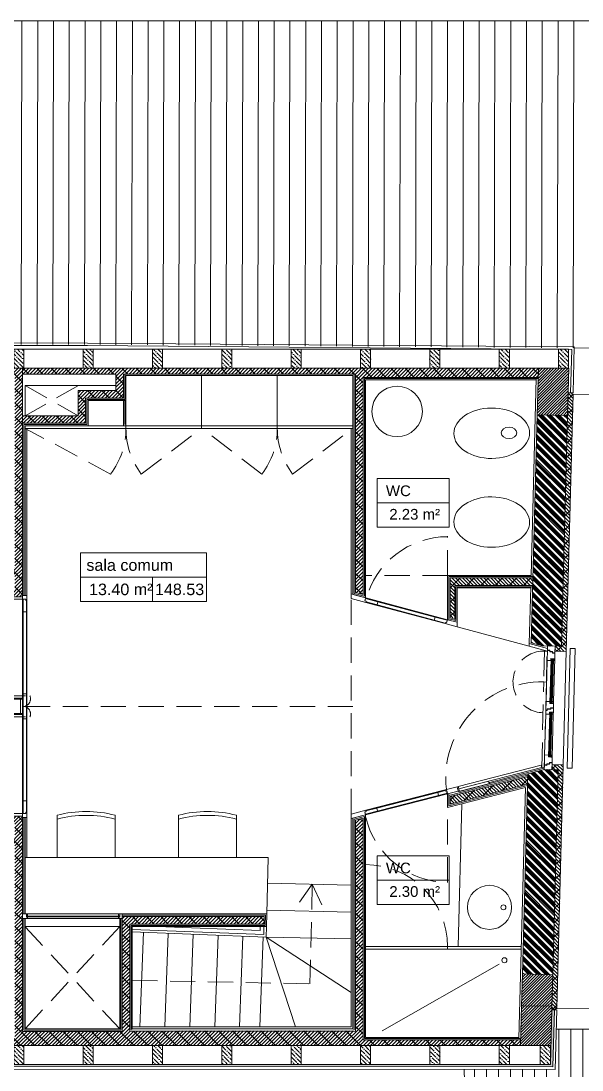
# Model space of a CAD drawing. Header units: millimetres. Extents: x 179.4 to 199.1, y -538.3 to -478.3.
# Drawn here: x 187.4 to 191.85, y -518.29 to -509.97 of the extents above; entities that cross this region are included whole.
import ezdxf
from ezdxf.enums import TextEntityAlignment as Align

# ---------------------------------------------------------------- set-up
doc = ezdxf.new("R2010")
doc.units = ezdxf.units.MM
doc.linetypes.add('DASHED', pattern=[0.75, 0.5, -0.25])
doc.layers.get('0').update_dxf_attribs({"lineweight": 5})
doc.layers.add('00_ARQ', color=251, linetype='Continuous', lineweight=5)
doc.styles.add('din5', font='arial.ttf', dxfattribs={"height": 0.08})
doc.styles.add('dinesc', font='arial.ttf', dxfattribs={"height": 0.18})
pattern_1 = [(315, (644.769739, -673.283433), (0.0140316502, 0.0140316502), []), (45, (644.76974, -673.28343), (-0.056126601, 0.056126601), [])]
pattern_2 = [(315, (644.76974, -673.283433), (0.0336759605, 0.0336759605), []), (315, (644.76974, -673.29466), (0.0336759605, 0.0336759605), []), (315, (644.76974, -673.305883), (0.0336759605, 0.0336759605), []), (315, (644.76974, -673.31711), (0.0336759605, 0.0336759605), [])]

# ---------------------------------------------------------------- blocks, each defined once
blk = doc.blocks.new('0legendaN')
for p, q in [((-0.49, 0.189), (-0.49, -0.189)), ((0.49, 0.189), (-0.49, 0.189)), ((0.49, 0.189), (0.49, -0.189)), ((-0.49, 0), (0.49, 0)), ((0.07, 0), (0.07, -0.189))]:
    blk.add_line(p, q)
at = {"linetype": 'Continuous'}
blk.add_line((-0.49, -0.189), (0.49, -0.189), dxfattribs=at)
at = {"linetype": 'Continuous', "style": 'din5'}
blk.add_attdef('DESIGNAÇAO', text='', height=0.0896, rotation=360, dxfattribs=at).set_placement((-0.4446, 0.0945), align=Align.MIDDLE_LEFT)
for tag, p in [('300,00M2', (-0.21, -0.0945)), ('357.05', (0.28, -0.0945))]:
    blk.add_attdef(tag, text='', height=0.0896, rotation=360, dxfattribs=at).set_placement(p, align=Align.MIDDLE_CENTER)

msp = doc.modelspace()

# ---------------------------------------------------------------- hatches: boundary and pattern name
at = {"layer": '00_ARQ', "ltscale": 0.03}
h = msp.add_hatch(dxfattribs=at)
h.set_pattern_fill('ANSI36', color=256, scale=0.0075, angle=270, style=0)
h.set_pattern_definition([(315, (-138.834388, -13.373816), (0.0463044456, -0.0126284852), [0.05953125, -0.01190625, 0, -0.01190625])])
h.paths.add_polyline_path([(189.069, -512.5714), (189.069, -512.7214), (188.989, -512.7214), (188.989, -512.5714)])
h.paths.add_polyline_path([(188.519, -512.5714), (188.519, -512.7214), (188.439, -512.7214), (188.439, -512.5714)])
h.paths.add_polyline_path([(187.969, -512.5714), (187.969, -512.7214), (187.889, -512.7214), (187.889, -512.5714)])
h.paths.add_polyline_path([(187.419, -512.5714), (187.419, -512.7214), (187.339, -512.7214), (187.339, -512.5714)])
h = msp.add_hatch(dxfattribs=at)
h.set_pattern_fill('ANSI36', color=256, scale=0.0075, angle=270, style=0)
h.paths.add_polyline_path([(191.269, -512.5714), (191.269, -512.7214), (191.189, -512.7214), (191.189, -512.5714)])
h.paths.add_polyline_path([(190.719, -512.5714), (190.719, -512.7214), (190.639, -512.7214), (190.639, -512.5714)])
h.paths.add_polyline_path([(190.169, -512.5714), (190.169, -512.7214), (190.089, -512.7214), (190.089, -512.5714)])
h.paths.add_polyline_path([(189.619, -512.5714), (189.619, -512.7214), (189.539, -512.7214), (189.539, -512.5714)])
h = msp.add_hatch(dxfattribs=at)
h.set_pattern_fill('ANSI36', color=256, scale=0.0075, angle=270, style=0)
h.paths.add_polyline_path([(191.7387, -512.5711), (191.7387, -512.7211), (191.6587, -512.7211), (191.6587, -512.5711)])
h = msp.add_hatch(dxfattribs=at)
h.set_pattern_fill('GRATE', color=256, scale=0.025, angle=45, style=0)
h.paths.add_polyline_path([(187.4092, -513.1973), (187.4092, -512.7214), (187.339, -512.7214), (187.339, -512.7211), (186.869, -512.7211), (186.869, -512.7214), (186.789, -512.7214), (186.789, -512.7211), (186.319, -512.7211), (186.319, -512.7214), (186.239, -512.7214), (186.239, -512.7211), (185.769, -512.7211), (185.769, -512.7214), (185.689, -512.7214), (185.689, -512.7211), (185.219, -512.7211), (185.219, -512.7214), (185.139, -512.7214), (185.139, -512.7211), (184.669, -512.7211), (184.669, -512.7214), (184.589, -512.7214), (184.589, -512.7211), (184.119, -512.7211), (184.119, -512.7214), (184.039, -512.7214), (184.039, -512.7211), (183.569, -512.7211), (183.569, -512.7214), (183.489, -512.7214), (183.489, -512.7211), (183.2665, -512.7211), (183.2665, -512.833), (183.2665, -513.633), (183.2665, -513.713), (183.3365, -513.713), (183.3365, -512.768), (187.3492, -512.768), (187.3492, -514.298), (186.7892, -514.298), (186.7892, -514.533), (187.4092, -514.533), (187.4092, -514.523)])
h.paths.add_polyline_path([(187.3492, -514.358), (187.3492, -514.473), (186.8592, -514.473), (186.8592, -514.358)], flags=16)
h = msp.add_hatch(dxfattribs=at)
h.set_pattern_fill('GRATE', color=256, scale=0.025, angle=45, style=0)
h.paths.add_polyline_path([(190.1092, -512.794), (191.4975, -512.794), (191.4995, -512.7211), (191.269, -512.7211), (191.269, -512.7214), (191.189, -512.7214), (191.189, -512.7211), (190.719, -512.7211), (190.719, -512.7214), (190.639, -512.7214), (190.639, -512.7211), (190.169, -512.7211), (190.169, -512.7214), (190.089, -512.7214), (190.089, -512.7211), (189.619, -512.7211), (189.619, -512.7214), (189.539, -512.7214), (189.539, -512.7211), (189.069, -512.7211), (189.069, -512.7214), (188.989, -512.7214), (188.989, -512.7211), (188.519, -512.7211), (188.519, -512.7214), (188.439, -512.7214), (188.439, -512.7211), (187.969, -512.7211), (187.969, -512.7214), (187.889, -512.7214), (187.889, -512.7211), (187.419, -512.7211), (187.419, -512.7214), (187.4092, -512.7214), (187.4092, -512.768), (188.1492, -512.768), (188.1492, -512.898), (187.8492, -512.898), (187.8492, -513.098), (187.4092, -513.098), (187.4092, -513.158), (187.9092, -513.158), (187.9092, -512.958), (188.2092, -512.958), (188.2092, -512.768), (190.0492, -512.768), (190.0492, -514.4993), (190.1092, -514.5154)])
h = msp.add_hatch(dxfattribs=at)
h.set_pattern_fill('ANSI31', color=256, scale=0.005, angle=-1e-14, style=0)
h.paths.add_polyline_path([(191.4995, -512.7211), (191.4967, -512.8251), (191.4898, -513.09), (191.7297, -513.0963), (191.7395, -512.7211)])
h = msp.add_hatch(dxfattribs=at)
h.set_pattern_fill('GRATE', color=256, scale=0.025, angle=315, style=0)
h.set_pattern_definition(pattern_1)
h.paths.add_polyline_path([(191.6312, -514.9253), (191.6304, -514.9653), (191.7205, -514.9676), (191.7742, -512.9264), (191.7642, -512.9262), (191.7644, -512.9162), (191.7344, -512.9154), (191.6816, -514.9266)])
h = msp.add_hatch(dxfattribs=at)
h.set_pattern_fill('ANSI34', color=256, scale=0.0025, angle=270, style=0)
h.set_pattern_definition(pattern_2)
h.paths.add_polyline_path([(191.6816, -514.9266), (191.7297, -513.0963), (191.4898, -513.09), (191.4422, -514.8987), (191.5313, -514.9226)])
h = msp.add_hatch(dxfattribs=at)
h.set_pattern_fill('GRATE', color=256, scale=0.025, angle=315, style=0)
h.set_pattern_definition(pattern_1)
h.paths.add_polyline_path([(190.8356, -514.705), (190.8356, -514.444), (191.4542, -514.444), (191.4557, -514.384), (190.7992, -514.384), (190.7992, -514.6952)])
at = {"layer": '00_ARQ'}
h = msp.add_hatch(dxfattribs=at)
h.set_pattern_fill('ANSI33', color=256, scale=0.035, angle=358.49385, style=0)
h.set_pattern_definition([(133.493847, (-34.535755, -458.734606), (-0.00634767252, -0.0060224209), []), (133.493847, (-34.5355924, -458.728421), (-0.00634767252, -0.0060224209), [0.004375, -0.0021875])])
h.paths.add_polyline_path([(191.6286, -515.0401), (191.6289, -515.0251), (191.619, -515.0249), (191.6186, -515.0398)])
h = msp.add_hatch(dxfattribs=at)
h.set_pattern_fill('ANSI33', color=256, scale=0.035, angle=358.49385, style=0)
h.set_pattern_definition([(223.493847, (-37.201856, -560.13276), (-0.0060224209, 0.00634767252), []), (223.493847, (-37.202018, -560.138945), (-0.0060224209, 0.00634767252), [0.004375, -0.0021875])])
h.paths.add_polyline_path([(191.6088, -515.7901), (191.6084, -515.8051), (191.5984, -515.8048), (191.5988, -515.7898)])
at = {"layer": '00_ARQ', "ltscale": 0.03}
h = msp.add_hatch(dxfattribs=at)
h.set_pattern_fill('GRATE', color=256, scale=0.025, angle=315, style=0)
h.set_pattern_definition(pattern_1)
h.paths.add_polyline_path([(191.6069, -515.8649), (191.6058, -515.9049), (191.6558, -515.9062), (191.6058, -517.809), (191.6358, -517.8098), (191.636, -517.7998), (191.646, -517.8), (191.6968, -515.8673)])
h = msp.add_hatch(dxfattribs=at)
h.set_pattern_fill('GRATE', color=256, scale=0.025, angle=315, style=0)
h.set_pattern_definition(pattern_1)
h.paths.add_polyline_path([(191.4127, -516.021), (191.4143, -515.9586), (190.7992, -516.1168), (190.7992, -516.1788)])
h = msp.add_hatch(dxfattribs=at)
h.set_pattern_fill('ANSI34', color=256, scale=0.0025, angle=270, style=0)
h.set_pattern_definition(pattern_2)
h.paths.add_polyline_path([(191.6131, -517.5312), (191.6558, -515.9062), (191.5485, -515.9034), (191.4149, -515.9378), (191.3732, -517.5249)])
h = msp.add_hatch(dxfattribs=at)
h.set_pattern_fill('GRATE', color=256, scale=0.025, angle=45, style=0)
h.paths.add_polyline_path([(187.4092, -516.273), (186.7892, -516.273), (186.7892, -516.508), (187.3492, -516.508), (187.3492, -518.038), (183.3365, -518.038), (183.3365, -517.093), (183.2665, -517.093), (183.2665, -517.173), (183.2665, -518.0929), (186.8691, -518.0929), (191.3582, -518.0926), (191.3594, -518.048), (190.1092, -518.048), (190.1092, -516.2892), (190.0492, -516.3046), (190.0492, -517.9784), (188.2592, -517.9804), (188.2592, -517.1294), (189.3238, -517.1294), (189.3252, -517.0694), (188.1992, -517.0694), (188.1992, -517.0844), (188.1992, -517.9805), (187.4092, -517.9813)])
h.paths.add_polyline_path([(187.3492, -516.448), (186.8592, -516.448), (186.8592, -516.333), (187.3492, -516.333)], flags=16)
h = msp.add_hatch(dxfattribs=at)
h.set_pattern_fill('ANSI31', color=256, scale=0.005, angle=-1e-14, style=0)
h.paths.add_polyline_path([(191.6065, -517.7816), (191.6131, -517.5312), (191.3732, -517.5249), (191.3665, -517.7777)])
h = msp.add_hatch(dxfattribs=at)
h.set_pattern_fill('ANSI31', color=256, scale=0.005, angle=-1e-14, style=0)
h.paths.add_polyline_path([(191.6058, -517.809), (191.6065, -517.7816), (191.3665, -517.7777), (191.3582, -518.0926), (191.5144, -518.0926), (191.5944, -518.0926), (191.5944, -518.2426)])
h = msp.add_hatch(dxfattribs=at)
h.set_pattern_fill('ANSI36', color=256, scale=0.0075, angle=270, style=0)
h.paths.add_polyline_path([(187.1283, -518.2589), (191.6138, -518.2626), (191.6258, -517.8095), (191.6058, -517.809), (191.5944, -518.2426), (183.1165, -518.2429), (183.1165, -518.2555)])
h = msp.add_hatch(dxfattribs=at)
h.set_pattern_fill('ANSI31', color=256, scale=0.03, angle=45, style=0)
h.set_pattern_definition([(90, (843.83671, -331.24501), (-0.09525, 4e-17), [])])
h.paths.add_polyline_path([(195.5273, -520.2172), (195.6151, -517.9788), (193.6502, -517.9669), (191.6418, -517.9617), (191.6333, -518.2826), (190.9118, -518.282), (190.9514, -520.1895)])
h = msp.add_hatch(dxfattribs=at)
h.set_pattern_fill('ANSI36', color=256, scale=0.0075, angle=270, style=0)
h.set_pattern_definition([(315, (-138.834357, -18.895323), (0.0463044456, -0.0126284852), [0.05953125, -0.01190625, 0, -0.01190625])])
h.paths.add_polyline_path([(189.0691, -518.0929), (189.0691, -518.2429), (188.9891, -518.2429), (188.9891, -518.0929)])
h.paths.add_polyline_path([(188.5191, -518.0929), (188.5191, -518.2429), (188.4391, -518.2429), (188.4391, -518.0929)])
h.paths.add_polyline_path([(187.9691, -518.0929), (187.9691, -518.2429), (187.8891, -518.2429), (187.8891, -518.0929)])
h.paths.add_polyline_path([(187.4191, -518.0929), (187.4191, -518.2429), (187.3391, -518.2429), (187.3391, -518.0929)])
h = msp.add_hatch(dxfattribs=at)
h.set_pattern_fill('ANSI36', color=256, scale=0.0075, angle=270, style=0)
h.paths.add_polyline_path([(191.2691, -518.0929), (191.2691, -518.2429), (191.1891, -518.2429), (191.1891, -518.0929)])
h.paths.add_polyline_path([(190.7191, -518.0929), (190.7191, -518.2429), (190.6391, -518.2429), (190.6391, -518.0929)])
h.paths.add_polyline_path([(190.1691, -518.0929), (190.1691, -518.2429), (190.0891, -518.2429), (190.0891, -518.0929)])
h.paths.add_polyline_path([(189.6191, -518.0929), (189.6191, -518.2429), (189.5391, -518.2429), (189.5391, -518.0929)])
h = msp.add_hatch(dxfattribs=at)
h.set_pattern_fill('ANSI36', color=256, scale=0.0075, angle=270, style=0)
h.paths.add_polyline_path([(191.5944, -518.0926), (191.5944, -518.2426), (191.5144, -518.2426), (191.5144, -518.0926)])

# ---------------------------------------------------------------- linework, layer by layer
at = {"layer": '00_ARQ'}
for p, q in [((187.3992, -512.5329), (187.4047, -509.9675)), ((187.5242, -512.5329), (187.5297, -509.9675)), ((187.6492, -512.5329), (187.6547, -509.9675)), ((187.7742, -512.533), (187.7797, -509.9675)), ((187.8992, -512.533), (187.9047, -509.9675)), ((188.0242, -512.5337), (188.0297, -509.9675)), ((188.1492, -512.5346), (188.1547, -509.9675)), ((188.2742, -512.5355), (188.2797, -509.9675)), ((188.3992, -512.5364), (188.4047, -509.9675)), ((188.5242, -512.5373), (188.5297, -509.9675)), ((188.6492, -512.5382), (188.6547, -509.9675)), ((188.7742, -512.5391), (188.7797, -509.9675)), ((188.8992, -512.54), (188.9047, -509.9675)), ((189.0242, -512.5409), (189.0297, -509.9675)), ((189.1492, -512.5417), (189.1547, -509.9675)), ((189.2742, -512.5426), (189.2797, -509.9675)), ((189.3992, -512.5435), (189.4047, -509.9675)), ((189.5242, -512.5444), (189.5297, -509.9675)), ((189.6492, -512.5453), (189.6547, -509.9675)), ((189.7742, -512.5462), (189.7797, -509.9675)), ((189.8992, -512.5471), (189.9047, -509.9675)), ((190.0242, -512.548), (190.0297, -509.9675)), ((190.1492, -512.5489), (190.1547, -509.9675)), ((190.2742, -512.5498), (190.2797, -509.9675)), ((190.3992, -512.5506), (190.4048, -509.9675)), ((190.5242, -512.5515), (190.5298, -509.9675)), ((190.6492, -512.5524), (190.6548, -509.9675)), ((190.7742, -512.5533), (190.7798, -509.9675)), ((190.8992, -512.5542), (190.9048, -509.9675)), ((191.0242, -512.5551), (191.0298, -509.9675)), ((191.1492, -512.556), (191.1548, -509.9675)), ((191.2742, -512.5569), (191.2798, -509.9675)), ((191.3992, -512.5578), (191.4048, -509.9675)), ((191.5242, -512.5587), (191.5298, -509.9675)), ((191.6492, -512.5595), (191.6548, -509.9675)), ((191.7742, -512.5604), (191.7798, -509.9675)), ((187.9249, -512.5216), (185.7553, -512.5193)), ((187.9248, -512.5416), (185.7554, -512.5393)), ((191.7635, -512.5722), (187.9247, -512.5416)), ((191.784, -512.5523), (187.9249, -512.5216)), ((191.7544, -512.9159), (191.7635, -512.5722)), ((191.7744, -512.9164), (191.784, -512.5523)), ((191.7819, -512.5605), (195.0253, -512.5947)), ((191.4995, -512.7211), (183.2665, -512.7211)), ((187.4092, -513.158), (187.4092, -512.7214)), ((188.1492, -512.768), (187.4092, -512.768)), ((188.1492, -512.898), (188.1492, -512.768)), ((188.2092, -512.768), (190.0492, -512.768)), ((188.2092, -512.958), (188.2092, -512.768)), ((188.2192, -512.968), (188.2192, -512.768)), ((188.2292, -512.978), (188.2292, -512.778)), ((188.2292, -512.778), (190.0292, -512.778)), ((190.0292, -514.5146), (190.0292, -512.778)), ((190.0392, -514.5069), (190.0392, -512.768)), ((190.0492, -514.4993), (190.0492, -512.768)), ((190.1092, -514.5154), (190.1092, -512.794)), ((190.1092, -512.794), (191.4975, -512.794)), ((191.4995, -512.7211), (191.4967, -512.8251)), ((191.7395, -512.7211), (191.4995, -512.7211)), ((191.7297, -513.0963), (191.7395, -512.7211)), ((187.4292, -513.098), (187.4292, -512.8573)), ((187.4292, -512.8573), (188.1492, -512.8573)), ((190.1192, -514.5284), (190.1192, -512.804)), ((190.1192, -512.804), (191.4973, -512.804)), ((190.1292, -514.5414), (190.1292, -512.814)), ((190.1292, -512.814), (191.482, -512.814)), ((191.4413, -514.364), (191.4823, -512.804)), ((191.4967, -512.8251), (191.4898, -513.09)), ((187.8492, -513.098), (187.8492, -512.898)), ((187.9092, -513.158), (187.9092, -512.958)), ((191.7205, -514.9676), (191.7742, -512.9264)), ((191.7544, -512.9159), (191.7344, -512.9154)), ((191.7544, -512.9159), (191.7744, -512.9164)), ((191.7642, -512.9262), (191.7644, -512.9162)), ((191.7742, -512.9264), (191.7642, -512.9262)), ((191.7742, -512.9264), (192.4913, -512.9368)), ((187.9192, -513.168), (187.9192, -512.968)), ((187.9292, -513.178), (187.9292, -512.978)), ((188.2092, -513.158), (188.2092, -512.978)), ((188.2192, -513.168), (188.2192, -512.978)), ((191.4422, -514.8987), (191.4898, -513.09)), ((191.4898, -513.09), (191.7297, -513.0963)), ((191.6816, -514.9266), (191.7297, -513.0963)), ((187.4092, -514.533), (187.4092, -513.158)), ((187.4192, -514.523), (187.4192, -513.168)), ((187.4292, -514.523), (187.4292, -513.178)), ((187.4442, -514.523), (187.4442, -513.198)), ((190.0142, -514.5106), (190.0142, -513.198)), ((190.2197, -513.5969), (190.2197, -513.9825)), ((190.7909, -513.5969), (190.2197, -513.5969)), ((190.7909, -513.5969), (190.7909, -513.9825)), ((190.2197, -513.7897), (190.7909, -513.7897)), ((190.2197, -513.9825), (190.7909, -513.9825)), ((190.7792, -514.364), (191.4413, -514.364)), ((190.7792, -514.7158), (190.7792, -514.364)), ((190.7892, -514.7184), (190.7892, -514.374)), ((190.7892, -514.374), (191.456, -514.374)), ((190.7992, -514.7004), (190.7992, -514.384)), ((190.7992, -514.384), (191.4557, -514.384)), ((190.8356, -514.444), (190.8356, -514.7102)), ((190.8356, -514.444), (191.4536, -514.444)), ((190.8456, -514.454), (190.8456, -514.7232)), ((190.8456, -514.454), (191.4536, -514.454)), ((190.8556, -514.464), (191.4386, -514.464)), ((190.8556, -514.464), (190.8556, -514.7362)), ((191.427, -514.905), (191.4389, -514.454)), ((190.0292, -514.5146), (190.1292, -514.5414)), ((190.0392, -514.5069), (190.1192, -514.5284)), ((190.0492, -514.4993), (190.1092, -514.5154)), ((190.8456, -514.7232), (190.7892, -514.7081)), ((190.8356, -514.7102), (190.7992, -514.7004)), ((190.8556, -514.7362), (190.7792, -514.7158)), ((190.8556, -514.7725), (191.4265, -514.9256)), ((191.4422, -514.8987), (191.5313, -514.9226)), ((191.6816, -514.9266), (191.5313, -514.9226)), ((191.7511, -514.9434), (191.7262, -515.8931)), ((191.7511, -514.9434), (191.7911, -514.9445)), ((191.7911, -514.9445), (191.7662, -515.8941)), ((191.5686, -515.0385), (191.56, -515.3635)), ((191.6101, -514.9811), (191.6102, -514.9781)), ((191.62, -515.3651), (191.6291, -515.0201)), ((191.7205, -514.9676), (191.6304, -514.9653)), ((191.7205, -514.9676), (191.6304, -514.9653)), ((191.7205, -514.9676), (191.6968, -515.8673)), ((191.5489, -515.7885), (191.5574, -515.4635)), ((191.6174, -515.4651), (191.6083, -515.8101)), ((191.5873, -515.848), (191.5872, -515.851)), ((191.6968, -515.8673), (191.6069, -515.8649)), ((191.6968, -515.8673), (191.6069, -515.8649)), ((191.646, -517.8), (191.6968, -515.8673)), ((190.7892, -516.1091), (191.4146, -515.9482)), ((190.7992, -516.1168), (191.4143, -515.9586)), ((190.8655, -516.0791), (191.4149, -515.9378)), ((191.1121, -516.0054), (191.5461, -515.8937)), ((191.3732, -517.5249), (191.4149, -515.9378)), ((191.4149, -515.9378), (191.5485, -515.9034)), ((191.6558, -515.9062), (191.5485, -515.9034)), ((191.6131, -517.5312), (191.6558, -515.9062)), ((191.7262, -515.8931), (191.7662, -515.8941)), ((190.7792, -516.2046), (191.397, -516.0457)), ((190.7892, -516.1917), (191.4124, -516.0314)), ((190.7992, -516.1788), (191.4127, -516.021)), ((191.1121, -516.0054), (191.1146, -516.0151)), ((191.3447, -518.038), (191.397, -516.0457)), ((190.7792, -516.2046), (190.7792, -516.0962)), ((190.7892, -516.1917), (190.7892, -516.0936)), ((190.7992, -516.1788), (190.7992, -516.1168)), ((190.8637, -517.308), (190.8935, -516.1752)), ((187.4092, -516.273), (187.4092, -517.9813)), ((187.4192, -516.283), (187.4192, -517.0494)), ((187.4292, -516.283), (187.4292, -517.0494)), ((187.4442, -516.283), (187.4442, -516.6014)), ((190.0142, -517.9435), (190.0142, -516.293)), ((190.1292, -516.2634), (190.0292, -516.2891)), ((190.0292, -517.9584), (190.0292, -516.2891)), ((190.1192, -516.2763), (190.0392, -516.2969)), ((190.1092, -516.2892), (190.0492, -516.3046)), ((190.1092, -518.048), (190.1092, -516.2892)), ((190.1192, -518.038), (190.1192, -516.2763)), ((190.1292, -518.028), (190.1292, -516.2634)), ((190.0392, -517.9684), (190.0392, -516.2969)), ((190.0492, -517.9784), (190.0492, -516.3046)), ((189.3559, -516.6014), (187.4292, -516.6014)), ((189.3559, -516.6014), (189.3457, -517.0494)), ((190.2197, -516.5886), (190.2197, -516.9742)), ((190.7909, -516.5886), (190.2197, -516.5886)), ((190.7909, -516.5886), (190.7909, -516.9742)), ((190.2197, -516.7814), (190.7909, -516.7814)), ((189.3512, -516.8059), (190.0142, -516.821)), ((189.3464, -517.0192), (190.0142, -517.0344)), ((190.2197, -516.9742), (190.7909, -516.9742)), ((187.4192, -517.0844), (187.4192, -517.9713)), ((187.4292, -517.0844), (187.4292, -517.9613)), ((188.1792, -517.9605), (188.1792, -517.0844)), ((188.1892, -517.9705), (188.1892, -517.0844)), ((188.1992, -517.0494), (189.3457, -517.0494)), ((188.1992, -517.0594), (189.3354, -517.0594)), ((188.1992, -517.9805), (188.1992, -517.0694)), ((188.1992, -517.0694), (189.3252, -517.0694)), ((189.3252, -517.0694), (189.3238, -517.1294)), ((189.3354, -517.0594), (189.3336, -517.1394)), ((189.3457, -517.0494), (189.3434, -517.1493)), ((188.1792, -517.1494), (187.4292, -517.1494)), ((188.2592, -517.1294), (188.2592, -517.9804)), ((188.2592, -517.1294), (189.3238, -517.1294)), ((188.2692, -517.1394), (188.2692, -517.9704)), ((188.2692, -517.1394), (189.3336, -517.1394)), ((188.2792, -517.1494), (189.3434, -517.1494)), ((188.2792, -517.1494), (188.2792, -517.9604)), ((188.2792, -517.1719), (189.322, -517.2117)), ((188.2792, -517.1919), (189.3415, -517.2324)), ((188.3383, -517.9453), (188.367, -517.1942)), ((188.4753, -517.1494), (189.2927, -517.1805)), ((188.5366, -517.9451), (188.5649, -517.2017)), ((188.5366, -517.9451), (188.5649, -517.2017)), ((189.2934, -517.1494), (189.2927, -517.1805)), ((189.3234, -517.1494), (189.322, -517.2117)), ((189.3434, -517.1494), (189.3415, -517.2324)), ((188.7348, -517.9449), (188.7628, -517.2104)), ((188.9331, -517.9447), (188.9608, -517.2179)), ((189.1292, -517.9444), (189.1566, -517.2254)), ((189.2894, -517.9443), (189.3166, -517.2315)), ((189.5724, -517.9439), (189.3415, -517.2324)), ((190.0142, -517.6716), (189.3415, -517.2324)), ((189.3415, -517.2324), (190.0142, -517.2477)), ((191.3639, -517.308), (190.1292, -517.308)), ((190.7792, -517.328), (190.1292, -517.328)), ((190.7792, -517.328), (190.7792, -517.308)), ((190.7792, -517.328), (191.3633, -517.328)), ((190.2597, -517.9748), (191.1873, -517.4469)), ((191.3665, -517.7777), (191.3582, -518.0926)), ((191.6065, -517.7816), (191.6058, -517.809)), ((191.6258, -517.8095), (191.6058, -517.809)), ((191.6258, -517.8095), (191.6458, -517.81)), ((191.6333, -518.2826), (191.6458, -517.81)), ((191.636, -517.7998), (191.6358, -517.8098)), ((191.646, -517.8), (191.636, -517.7998)), ((191.646, -517.8), (192.3423, -517.8048)), ((190.0142, -517.9435), (188.2792, -517.9454)), ((190.0292, -517.9584), (188.2792, -517.9604)), ((187.4092, -517.9813), (188.1992, -517.9805)), ((187.4192, -517.9713), (188.1892, -517.9705)), ((187.4292, -517.9613), (188.1792, -517.9605)), ((190.0492, -517.9784), (188.2592, -517.9804)), ((190.0392, -517.9684), (188.2692, -517.9704)), ((190.1192, -518.038), (191.3597, -518.038)), ((190.1292, -518.028), (191.3449, -518.028)), ((193.6502, -517.9669), (191.64, -517.9617)), ((186.8691, -518.0929), (191.5144, -518.0926)), ((190.1092, -518.048), (191.3594, -518.048)), ((187.1283, -518.2789), (191.6333, -518.2826)), ((190.9118, -518.282), (190.9514, -520.1895))]:
    msp.add_line(p, q, dxfattribs=at)
at = {"layer": '00_ARQ', "ltscale": 0.03}
for p, q in [((183.1965, -512.5714), (191.6587, -512.5711)), ((191.6187, -515.4136), (191.6187, -515.4166)), ((190.8643, -516.0743), (190.8655, -516.0791)), ((188.1692, -517.0494), (187.4492, -517.0494)), ((187.4492, -517.0844), (188.1692, -517.0844))]:
    msp.add_line(p, q, dxfattribs=at)
at = {"layer": '00_ARQ', "linetype": 'DASHED', "ltscale": 0.4}
for p, q in [((187.8535, -512.8573), (187.4292, -513.098)), ((187.4292, -512.8573), (187.8492, -513.098)), ((188.1077, -513.5601), (187.4292, -513.198)), ((188.3508, -513.5601), (188.8292, -513.198)), ((189.3077, -513.5601), (188.8292, -513.198)), ((189.5508, -513.5601), (190.0292, -513.198)), ((190.7792, -514.364), (190.7792, -514.0521)), ((190.7792, -514.364), (190.1292, -514.364)), ((190.0142, -516.2569), (190.0142, -514.5468)), ((186.6315, -515.319), (187.4722, -515.319)), ((187.4292, -515.403), (190.0292, -515.403)), ((186.6315, -515.487), (187.4722, -515.487)), ((190.7792, -516.7991), (190.7792, -516.2046)), ((189.7063, -516.8141), (189.6038, -516.9553)), ((189.7063, -516.814), (189.6882, -517.6028)), ((189.7063, -516.8141), (189.781, -516.9758)), ((188.1792, -517.1494), (187.4291, -517.9613)), ((188.1792, -517.9605), (187.4292, -517.1494)), ((188.2792, -517.5757), (189.6882, -517.6028))]:
    msp.add_line(p, q, dxfattribs=at)
at = {"layer": '00_ARQ', "extrusion": (9.93405e-31, -4.44089e-16, -1)}
for p, q in [((187.8492, -512.898), (188.1492, -512.898)), ((187.9092, -512.958), (188.2092, -512.958)), ((187.9192, -512.968), (188.2192, -512.968)), ((187.9292, -512.978), (188.2292, -512.978)), ((187.4092, -513.098), (187.8492, -513.098)), ((187.4092, -513.158), (187.9092, -513.158)), ((187.4192, -513.168), (187.9192, -513.168)), ((187.4292, -513.178), (187.9292, -513.178))]:
    msp.add_line(p, q, dxfattribs=at)
at = {"layer": '00_ARQ', "extrusion": (-1.43097e-14, 1.4871e-14, -1)}
for p, q in [((187.6832, -516.2659), (187.6832, -516.6014)), ((188.1432, -516.2659), (188.1432, -516.6014)), ((188.6451, -516.2659), (188.6451, -516.6014)), ((189.1051, -516.2659), (189.1051, -516.6014))]:
    msp.add_line(p, q, dxfattribs=at)
at = {"layer": '00_ARQ'}
for points in [[(179.4094, -509.9675), (199.1094, -509.9675), (199.1094, -522.0675), (179.4094, -522.0675)], [(191.5705, -514.9642), (191.5711, -514.9437), (191.427, -514.905), (191.4265, -514.9256)], [(191.5907, -515.3783), (191.5999, -515.0254), (191.6039, -515.0255), (191.5947, -515.3785)], [(191.6026, -515.3787), (191.6119, -515.0257), (191.6179, -515.0258), (191.6086, -515.3788)], [(191.6286, -515.0401), (191.6289, -515.0251), (191.619, -515.0249), (191.6186, -515.0398)], [(191.62, -515.3651), (191.6196, -515.3801), (191.6096, -515.3798), (191.61, -515.3649)], [(191.6005, -515.4586), (191.6008, -515.4506), (191.5928, -515.4504), (191.5925, -515.4584)], [(191.6174, -515.4651), (191.6178, -515.4501), (191.6078, -515.4498), (191.6074, -515.4648)], [(191.6088, -515.7901), (191.6084, -515.8051), (191.5984, -515.8048), (191.5988, -515.7898)], [(190.8625, -516.0386), (191.5206, -515.8693), (191.5256, -515.8887), (190.8675, -516.058)], [(191.1097, -516.0163), (191.1048, -515.9969), (190.8675, -516.058), (190.8725, -516.0774)], [(188.1774, -517.0724), (187.4412, -517.0724), (187.4412, -517.0664), (188.1774, -517.0664)], [(191.6065, -517.7816), (191.6131, -517.5312), (191.3732, -517.5249), (191.3665, -517.7777)]]:
    msp.add_lwpolyline(points, close=True, dxfattribs=at)
at = {"layer": '00_ARQ', "ltscale": 0.03}
for points in [[(187.419, -512.5714), (187.419, -512.7214), (187.339, -512.7214), (187.339, -512.5714)], [(187.969, -512.5714), (187.969, -512.7214), (187.889, -512.7214), (187.889, -512.5714)], [(188.519, -512.5714), (188.519, -512.7214), (188.439, -512.7214), (188.439, -512.5714)], [(189.069, -512.5714), (189.069, -512.7214), (188.989, -512.7214), (188.989, -512.5714)], [(189.619, -512.5714), (189.619, -512.7214), (189.539, -512.7214), (189.539, -512.5714)], [(190.169, -512.5714), (190.169, -512.7214), (190.089, -512.7214), (190.089, -512.5714)], [(190.719, -512.5714), (190.719, -512.7214), (190.639, -512.7214), (190.639, -512.5714)], [(191.269, -512.5714), (191.269, -512.7214), (191.189, -512.7214), (191.189, -512.5714)], [(191.7387, -512.5711), (191.7387, -512.7211), (191.6587, -512.7211), (191.6587, -512.5711)], [(188.2092, -512.978), (188.2292, -512.978), (188.2292, -513.178), (188.2092, -513.178)], [(188.2292, -513.198), (187.4292, -513.198), (187.4292, -513.178), (188.2292, -513.178)], [(188.8292, -513.198), (188.2292, -513.198), (188.2292, -513.178), (188.8292, -513.178)], [(189.4292, -513.198), (188.8292, -513.198), (188.8292, -513.178), (189.4292, -513.178)], [(189.4292, -513.178), (190.0292, -513.178), (190.0292, -513.198), (189.4292, -513.198)], [(186.7892, -514.553), (187.4092, -514.553), (187.4092, -514.533), (186.7892, -514.533)], [(190.1326, -514.5734), (190.2196, -514.5967), (190.226, -514.5726), (190.1295, -514.5467), (190.1243, -514.566), (190.1339, -514.5686)], [(190.7766, -514.7202), (190.1295, -514.5467), (190.1308, -514.5418), (190.7779, -514.7154)], [(187.4142, -515.403), (187.4142, -514.553), (187.4092, -514.553), (187.4092, -515.403)], [(187.4392, -514.563), (187.4392, -514.653), (187.4142, -514.653), (187.4142, -514.553), (187.4342, -514.553), (187.4342, -514.563)], [(187.4442, -515.403), (187.4442, -514.563), (187.4392, -514.563), (187.4392, -515.403)], [(190.7592, -514.7466), (190.1313, -514.5782), (190.1326, -514.5734), (190.7605, -514.7418)], [(190.226, -514.5726), (190.68, -514.6943), (190.6735, -514.7185), (190.2196, -514.5967)], [(187.4142, -514.653), (187.4142, -515.303), (187.4392, -515.303), (187.4392, -514.653)], [(190.7605, -514.7418), (190.6735, -514.7185), (190.68, -514.6943), (190.7766, -514.7202), (190.7714, -514.7395), (190.7617, -514.737)], [(187.4092, -515.338), (186.7692, -515.338), (186.7692, -515.3455), (187.4092, -515.3455)], [(187.3942, -515.3455), (187.4092, -515.3455), (187.4092, -515.4605), (187.3942, -515.4605)], [(187.4392, -515.403), (187.4392, -515.303), (187.4142, -515.303), (187.4142, -515.403), (187.4392, -515.403), (187.4392, -515.403)], [(187.4092, -515.468), (186.7692, -515.468), (186.7692, -515.4605), (187.4092, -515.4605)], [(187.4142, -515.403), (187.4142, -516.253), (187.4092, -516.253), (187.4092, -515.403)], [(187.4392, -515.403), (187.4392, -515.503), (187.4142, -515.503), (187.4142, -515.403), (187.4392, -515.403), (187.4392, -515.403)], [(187.4442, -515.403), (187.4442, -516.243), (187.4392, -516.243), (187.4392, -515.403)], [(187.4142, -516.153), (187.4142, -515.503), (187.4392, -515.503), (187.4392, -516.153)], [(190.778, -516.0913), (190.128, -516.2586), (190.1292, -516.2634), (190.7792, -516.0962)], [(190.7608, -516.0648), (190.1302, -516.227), (190.1314, -516.2319), (190.7621, -516.0696)], [(190.2248, -516.2336), (190.7081, -516.1093), (190.7019, -516.0851), (190.2186, -516.2094)], [(190.7621, -516.0696), (190.7019, -516.0851), (190.7081, -516.1093), (190.778, -516.0913), (190.773, -516.072), (190.7633, -516.0745)], [(187.4392, -516.243), (187.4392, -516.153), (187.4142, -516.153), (187.4142, -516.253), (187.4342, -516.253), (187.4342, -516.243)], [(190.1314, -516.2319), (190.2186, -516.2094), (190.2248, -516.2336), (190.128, -516.2586), (190.123, -516.2392), (190.1327, -516.2367)], [(186.7892, -516.253), (187.4092, -516.253), (187.4092, -516.273), (186.7892, -516.273)], [(187.4392, -517.0494), (187.4492, -517.0494), (187.4492, -517.0644), (187.4392, -517.0644)], [(188.1792, -517.0494), (188.1692, -517.0494), (188.1692, -517.0644), (188.1792, -517.0644)], [(187.4191, -518.0929), (187.4191, -518.2429), (187.3391, -518.2429), (187.3391, -518.0929)], [(187.9691, -518.0929), (187.9691, -518.2429), (187.8891, -518.2429), (187.8891, -518.0929)], [(188.5191, -518.0929), (188.5191, -518.2429), (188.4391, -518.2429), (188.4391, -518.0929)], [(189.0691, -518.0929), (189.0691, -518.2429), (188.9891, -518.2429), (188.9891, -518.0929)], [(189.6191, -518.0929), (189.6191, -518.2429), (189.5391, -518.2429), (189.5391, -518.0929)], [(190.1691, -518.0929), (190.1691, -518.2429), (190.0891, -518.2429), (190.0891, -518.0929)], [(190.7191, -518.0929), (190.7191, -518.2429), (190.6391, -518.2429), (190.6391, -518.0929)], [(191.2691, -518.0929), (191.2691, -518.2429), (191.1891, -518.2429), (191.1891, -518.0929)], [(191.5944, -518.0926), (191.5944, -518.2426), (191.5144, -518.2426), (191.5144, -518.0926)]]:
    msp.add_lwpolyline(points, close=True, dxfattribs=at)
at = {"layer": '00_ARQ', "linetype": 'DASHED', "ltscale": 0.4}
for points in [[(188.2292, -512.778), (188.8292, -512.778), (188.8292, -513.178), (188.2292, -513.178)], [(188.8292, -512.778), (189.4292, -512.778), (189.4292, -513.178), (188.8292, -513.178)], [(189.4292, -512.778), (190.0292, -512.778), (190.0292, -513.178), (189.4292, -513.178)], [(191.5624, -515.2098), (191.5685, -514.9649), (191.5485, -514.9644), (191.5425, -515.2093)], [(191.5624, -515.2098), (191.5456, -515.8892), (191.5256, -515.8887), (191.5425, -515.2093)]]:
    msp.add_lwpolyline(points, close=True, dxfattribs=at)
at = {"layer": '00_ARQ', "ltscale": 0.03}
for points in [[(187.4342, -514.553), (187.4092, -514.553), (187.4092, -514.523), (187.4442, -514.523), (187.4442, -514.523), (187.4442, -514.563), (187.4342, -514.563), (187.4342, -514.553)], [(190.1243, -514.566), (190.1308, -514.5418), (190.0142, -514.5106), (190.0142, -514.5468), (190.0142, -514.5468), (190.1313, -514.5782), (190.1339, -514.5686), (190.1243, -514.566)], [(190.7714, -514.7395), (190.7779, -514.7154), (190.8556, -514.7362), (190.8556, -514.7725), (190.8556, -514.7725), (190.7592, -514.7466), (190.7617, -514.737), (190.7714, -514.7395)], [(190.773, -516.072), (190.7792, -516.0962), (190.8643, -516.0743), (190.8556, -516.0404), (190.8556, -516.0404), (190.7608, -516.0648), (190.7633, -516.0745), (190.773, -516.072)], [(187.4342, -516.253), (187.4092, -516.253), (187.4092, -516.283), (187.4442, -516.283), (187.4442, -516.283), (187.4442, -516.243), (187.4342, -516.243), (187.4342, -516.253)], [(190.123, -516.2392), (190.1292, -516.2634), (190.0142, -516.293), (190.0142, -516.2569), (190.0142, -516.2569), (190.1302, -516.227), (190.1327, -516.2367), (190.123, -516.2392)], [(187.4392, -517.0744), (187.4392, -517.0494), (187.4092, -517.0494), (187.4092, -517.0844), (187.4092, -517.0844), (187.4492, -517.0844), (187.4492, -517.0744), (187.4392, -517.0744)], [(188.1792, -517.0744), (188.1792, -517.0494), (188.1992, -517.0494), (188.1992, -517.0844), (188.1992, -517.0844), (188.1692, -517.0844), (188.1692, -517.0744), (188.1792, -517.0744)], [(187.1283, -518.2589), (191.6138, -518.2626), (191.6258, -517.8095), (191.6058, -517.809), (191.5944, -518.2426), (183.1165, -518.2429), (183.1165, -518.2555), (187.1283, -518.2589)]]:
    msp.add_lwpolyline(points, dxfattribs=at)
at = {"layer": '00_ARQ'}
for points in [[(191.5904, -514.9706), (191.6104, -514.9711), (191.6101, -514.9811), (191.6301, -514.9816), (191.6289, -515.0251), (191.599, -515.0243), (191.5986, -515.0393), (191.5686, -515.0385), (191.5706, -514.9601), (191.5906, -514.9606), (191.5904, -514.9706), (191.6104, -514.9711)], [(191.5716, -514.9237), (191.6312, -514.9253), (191.6302, -514.9786), (191.6102, -514.9781), (191.6104, -514.9681), (191.5904, -514.9676), (191.5907, -514.9576), (191.5707, -514.9571), (191.5716, -514.9237)], [(191.5985, -515.4231), (191.5987, -515.4131), (191.6187, -515.4136), (191.6196, -515.3801), (191.5896, -515.3793), (191.59, -515.3643), (191.56, -515.3635), (191.5582, -515.432), (191.5682, -515.4323), (191.5685, -515.4223), (191.5985, -515.4231)], [(191.5874, -515.4643), (191.5574, -515.4635), (191.5574, -515.4635), (191.5574, -515.4635), (191.5582, -515.435), (191.5681, -515.4353), (191.5684, -515.4253), (191.5984, -515.4261), (191.5987, -515.4161), (191.6187, -515.4166), (191.6178, -515.4501), (191.5878, -515.4493), (191.5874, -515.4643)], [(191.5928, -515.4504), (191.5835, -515.8034), (191.5795, -515.8033), (191.5888, -515.4503), (191.5928, -515.4504)], [(191.6008, -515.4506), (191.6068, -515.4508), (191.5975, -515.8038), (191.5915, -515.8036), (191.6008, -515.4506)], [(191.5671, -515.8575), (191.587, -515.858), (191.5873, -515.848), (191.6073, -515.8486), (191.6084, -515.8051), (191.5785, -515.8043), (191.5788, -515.7893), (191.5489, -515.7885), (191.5468, -515.867), (191.5668, -515.8675), (191.5671, -515.8575), (191.587, -515.858)], [(191.5458, -515.9041), (191.6058, -515.9049), (191.6072, -515.8516), (191.5872, -515.851), (191.587, -515.861), (191.567, -515.8605), (191.5667, -515.8705), (191.5467, -515.87), (191.5458, -515.9041)]]:
    msp.add_lwpolyline(points, dxfattribs=at)
at = {"layer": '00_ARQ', "elevation": 0}
for points in [[(191.6119, -515.0257), (191.6117, -515.0337), (191.6037, -515.0335), (191.6039, -515.0255)], [(191.6026, -515.3787), (191.6029, -515.3707), (191.5949, -515.3705), (191.5947, -515.3785)], [(191.5915, -515.8036), (191.5917, -515.7956), (191.5837, -515.7954), (191.5835, -515.8034)], [(191.5915, -515.8036), (191.5917, -515.7956), (191.5837, -515.7954), (191.5835, -515.8034)]]:
    msp.add_lwpolyline(points, close=True, dxfattribs=at)
at = {"layer": '00_ARQ'}
for centre, radius in [((190.3792, -513.064), 0.2), ((191.1119, -516.9966), 0.175), ((191.2221, -516.9966), 0.02), ((191.2297, -517.4164), 0.02)]:
    msp.add_circle(centre, radius, dxfattribs=at)
at = {"layer": '00_ARQ', "linetype": 'DASHED', "ltscale": 0.4}
for centre, radius, start, end in [((187.6292, -513.198), 0.6, 322.88037, 360), ((188.8292, -513.198), 0.6, 180, 217.11963), ((188.8292, -513.198), 0.6, 322.88037, 360), ((190.0292, -513.198), 0.6, 180, 217.11963), ((190.7798, -514.727), 0.6698, 90.04674, 165.69285), ((191.5425, -515.209), 0.2447, 88.57978, 268.57978), ((191.5264, -515.9708), 0.7619, 88.79055, 189.93441), ((187.4092, -515.3424), 0.063, 288.51242, 21.78866), ((187.4092, -515.4636), 0.063, 338.21134, 71.48758), ((190.7846, -516.1265), 0.6725, 193.44647, 269.5453), ((190.1292, -517.308), 0.65, 0, 90)]:
    msp.add_arc(centre, radius, start, end, dxfattribs=at)
at = {"layer": '00_ARQ', "extrusion": (-1.43097e-14, 1.4871e-14, -1)}
for centre, radius, start, end in [((-187.9132, -517.167), 0.93, 75.6815, 104.3185), ((-187.9132, -517.167), 0.9, 75.19349, 104.80651), ((-188.8751, -517.167), 0.93, 75.6815, 104.3185), ((-188.8751, -517.167), 0.9, 75.19349, 104.80651)]:
    msp.add_arc(centre, radius, start, end, dxfattribs=at)
at = {"layer": '00_ARQ', "extrusion": (-3.50368e-18, 4.40529e-16, -1)}
msp.add_ellipse((191.1292, -513.2367), major_axis=(0.3, 0.0024), ratio=0.666667, dxfattribs=at)
at = {"layer": '00_ARQ'}
for centre, major_axis, ratio in [((191.2666, -513.2343), (0.0626, 0), 0.724659), ((191.1292, -513.9414), (0.3, -0.0024), 0.666667)]:
    msp.add_ellipse(centre, major_axis=major_axis, ratio=ratio, dxfattribs=at)

# ---------------------------------------------------------------- block references
ref = msp.add_blockref('0legendaN', (188.3687, -514.3787), dxfattribs=dict(at, xscale=1.019999999999845, yscale=1.019999999999845, zscale=1.019999999999845, rotation=1.379832248460389e-08))
ref.add_attrib('DESIGNAÇAO', 'sala comum', dxfattribs={"layer": '0', "linetype": 'Continuous', "height": 0.09139, "rotation": 0, "style": 'din5'}).set_placement((187.9152, -514.2823), align=Align.MIDDLE_LEFT)
ref.add_attrib('300,00M2', '13.40 m²', dxfattribs={"layer": '0', "linetype": 'Continuous', "height": 0.09139, "rotation": 0, "style": 'din5'}).set_placement((188.1881, -514.4751), align=Align.MIDDLE_CENTER)
ref.add_attrib('357.05', '148.53', dxfattribs={"layer": '0', "linetype": 'Continuous', "height": 0.09139, "rotation": 0, "style": 'din5'}).set_placement((188.6543, -514.4751), align=Align.MIDDLE_CENTER)

# ---------------------------------------------------------------- texts
at = {"layer": '00_ARQ', "char_height": 0.085, "style": 'dinesc'}
for s, insert, width, attachment_point in [('WC', (190.2902, -513.6938), 0.500796, 4), ('2.23 m²', (190.5182, -513.8801), 0.484712, 5), ('WC', (190.2902, -516.6854), 0.500796, 4), ('2.30 m²', (190.5182, -516.8718), 0.484712, 5)]:
    msp.add_mtext(s, dxfattribs=dict(at, insert=insert, width=width, attachment_point=attachment_point))

doc.saveas('drawing.dxf')
